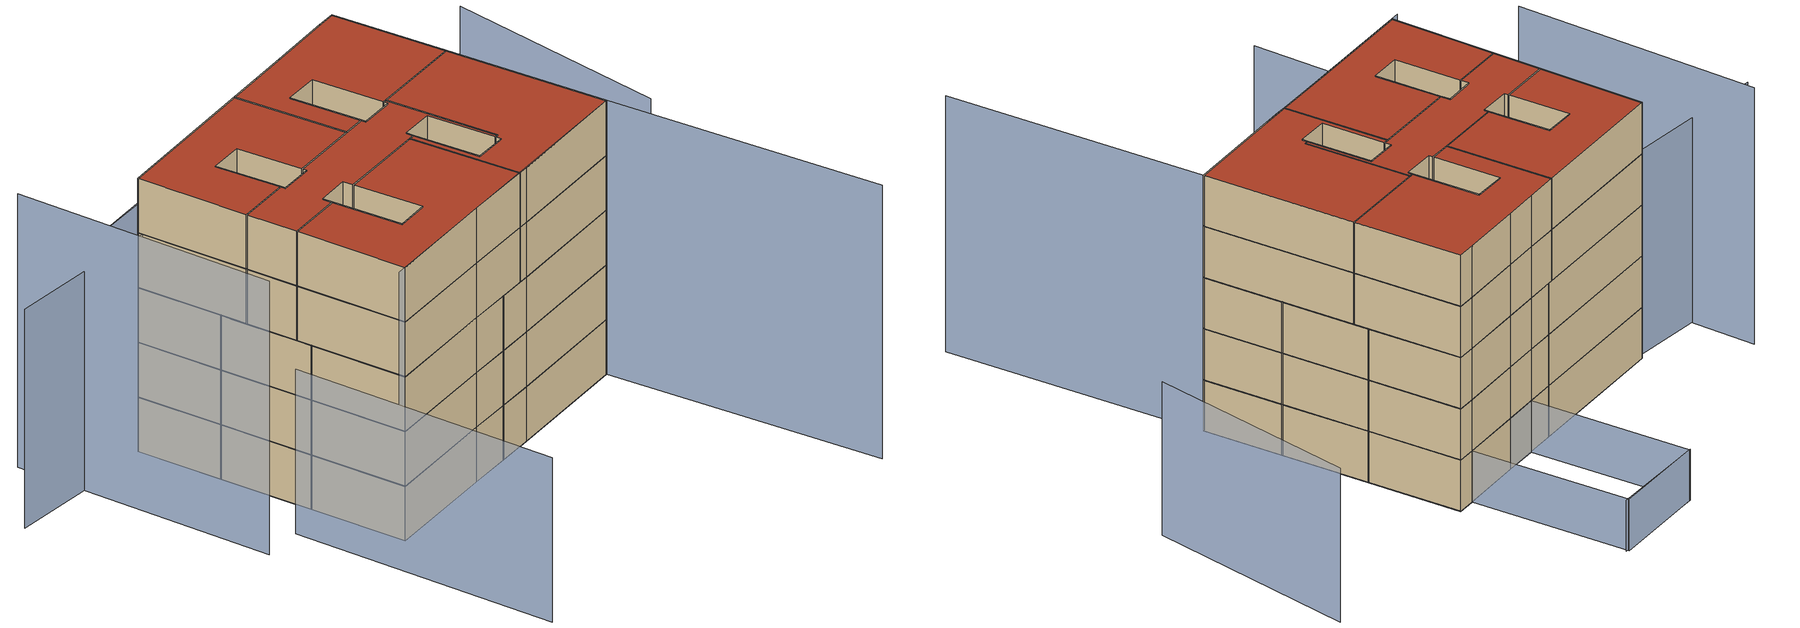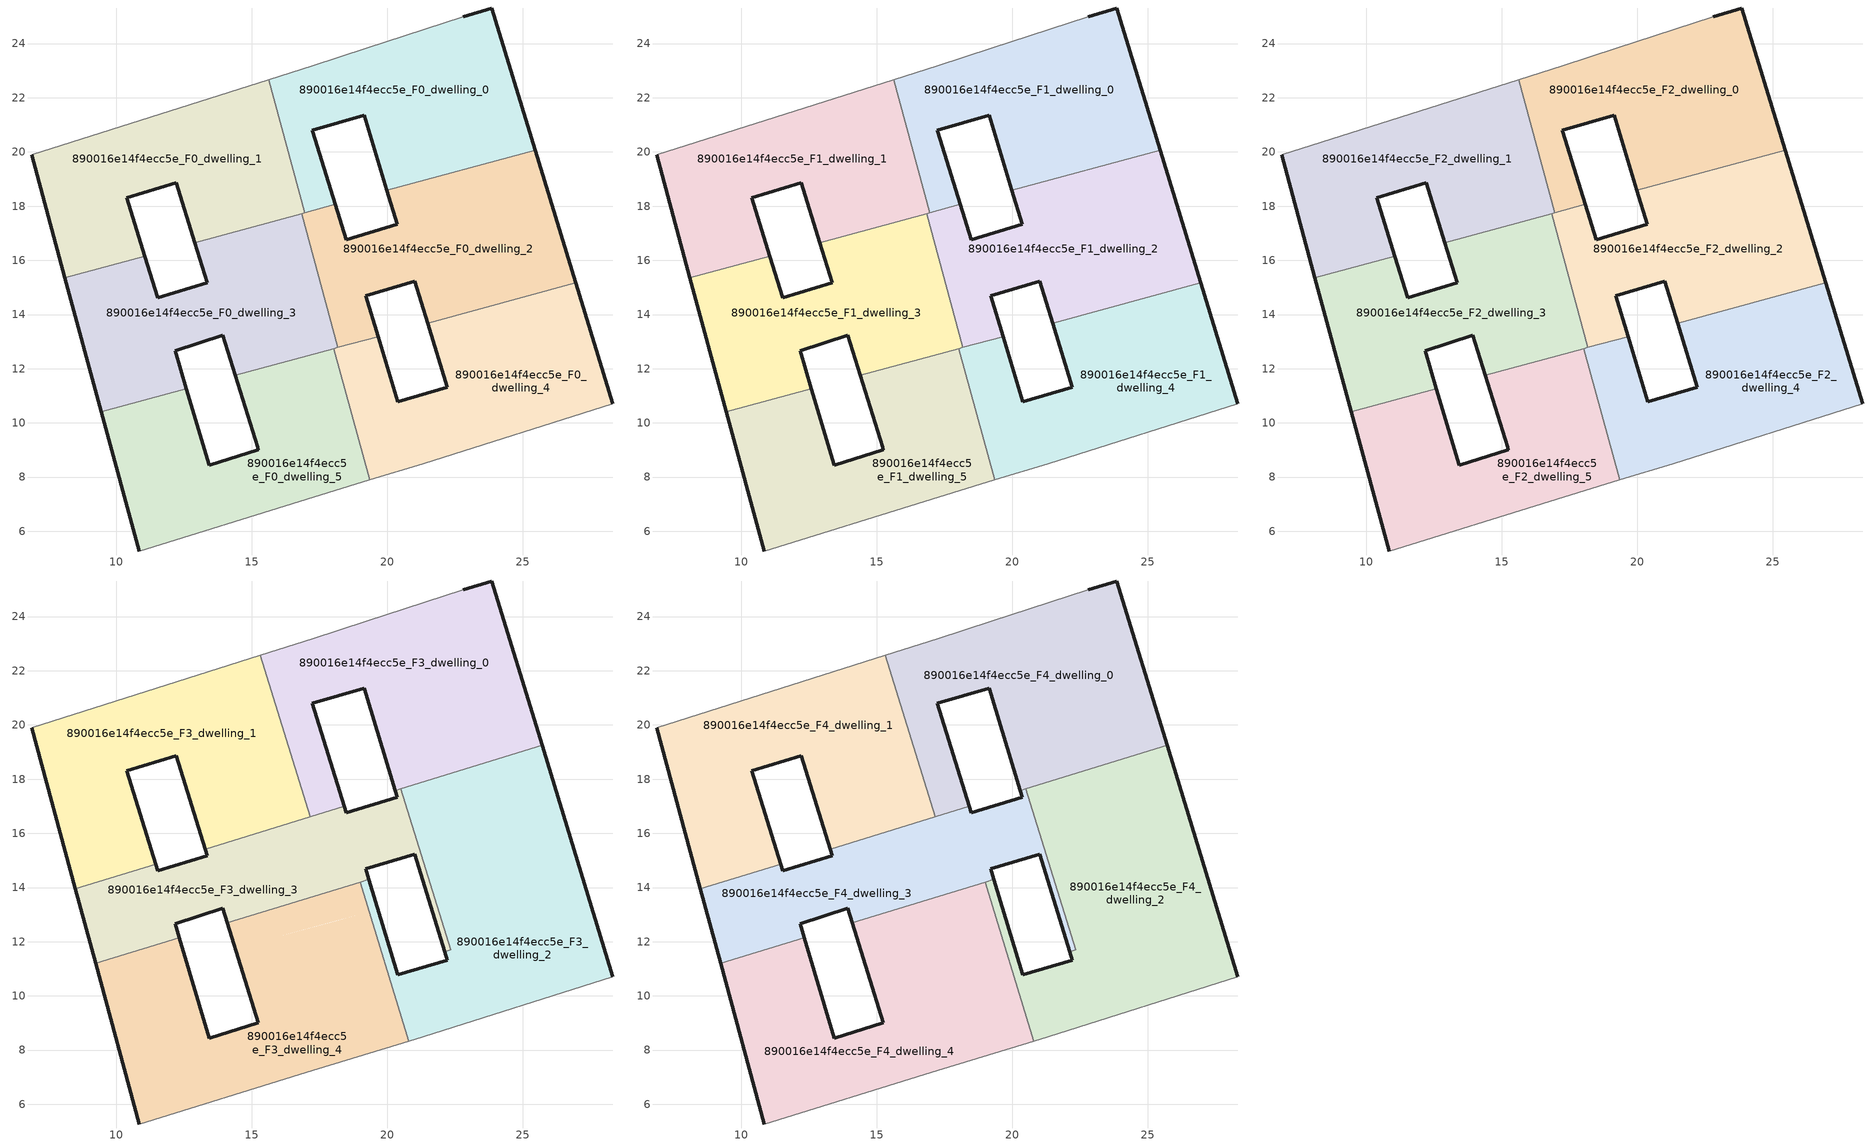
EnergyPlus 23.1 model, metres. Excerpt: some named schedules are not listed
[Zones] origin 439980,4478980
890016e14f4ecc5e_F0_dwelling_0
 floor ground (EU_floor_Construction): 25.47,20.07 23.86,25.31 22.8,24.99 19.23,23.83 17.25,23.19 15.61,22.67 16.95,17.76 18.07,18.06 17.24,20.75 17.23,20.79 19.14,21.36 19.98,18.58 z0
 wall outside (EU_wall_Construction): 22.8,24.99 23.86,25.31 25.47,20.07 / 19.98,18.58 19.14,21.36 17.23,20.79 17.24,20.75 18.07,18.06 z0:3
 wall adiabatic (EU_wall_Construction): 15.61,22.67 17.25,23.19 19.23,23.83 22.8,24.99 z0:3
 wall to 890016e14f4ecc5e_F0_dwelling_2 (EU_wall_Construction): 25.47,20.07 19.98,18.58 / 18.07,18.06 16.95,17.76 z0:3
 wall to 890016e14f4ecc5e_F0_dwelling_1 (EU_wall_Construction): 16.95,17.76 15.61,22.67 z0:3
890016e14f4ecc5e_F0_dwelling_1
 floor ground (EU_floor_Construction): 16.95,17.76 15.61,22.67 6.87,19.89 8.1,15.35 11.05,16.16 10.37,18.32 12.2,18.87 12.89,16.65 z0
 wall outside (EU_wall_Construction): 8.1,15.35 6.87,19.89 / 12.89,16.65 12.2,18.87 10.37,18.32 11.05,16.16 z0:3
 wall to 890016e14f4ecc5e_F0_dwelling_3 (EU_wall_Construction): 11.05,16.16 8.1,15.35 / 16.83,17.72 12.89,16.65 z0:3
 wall adiabatic (EU_wall_Construction): 6.87,19.89 15.61,22.67 z0:3
 wall to 890016e14f4ecc5e_F0_dwelling_2 (EU_wall_Construction): 16.95,17.76 16.83,17.72 z0:3
890016e14f4ecc5e_F0_dwelling_2
 floor ground (EU_floor_Construction): 26.96,15.17 25.47,20.07 19.98,18.58 20.36,17.33 18.48,16.76 18.07,18.06 16.83,17.72 18.17,12.78 19.66,13.19 19.2,14.7 21.01,15.24 21.48,13.68 z0
 wall outside (EU_wall_Construction): 25.47,20.07 26.96,15.17 / 21.48,13.68 21.01,15.24 19.2,14.7 19.66,13.19 / 18.07,18.06 18.48,16.76 20.36,17.33 19.98,18.58 z0:3
 wall to 890016e14f4ecc5e_F0_dwelling_4 (EU_wall_Construction): 26.96,15.17 21.48,13.68 / 19.66,13.19 18.17,12.78 z0:3
 wall to 890016e14f4ecc5e_F0_dwelling_3 (EU_wall_Construction): 18.17,12.78 16.83,17.72 z0:3
890016e14f4ecc5e_F0_dwelling_3
 floor ground (EU_floor_Construction): 18.17,12.78 16.83,17.72 12.89,16.65 13.35,15.17 11.53,14.62 11.05,16.16 8.1,15.35 9.44,10.41 12.58,11.26 12.16,12.65 13.92,13.23 14.38,11.75 z0
 wall outside (EU_wall_Construction): 14.38,11.75 13.92,13.23 12.16,12.65 12.58,11.26 / 9.44,10.41 8.1,15.35 / 11.05,16.16 11.53,14.62 13.35,15.17 12.89,16.65 z0:3
 wall to 890016e14f4ecc5e_F0_dwelling_5 (EU_wall_Construction): 12.58,11.26 9.44,10.41 / 18.03,12.74 14.38,11.75 z0:3
 wall to 890016e14f4ecc5e_F0_dwelling_4 (EU_wall_Construction): 18.17,12.78 18.03,12.74 z0:3
890016e14f4ecc5e_F0_dwelling_4
 floor ground (EU_floor_Construction): 28.32,10.71 26.96,15.17 21.48,13.68 22.21,11.32 20.39,10.78 19.66,13.19 18.03,12.74 19.34,7.89 21.33,8.49 z0
 wall outside (EU_wall_Construction): 26.96,15.17 28.32,10.71 / 19.66,13.19 20.39,10.78 22.21,11.32 21.48,13.68 z0:3
 wall adiabatic (EU_wall_Construction): 28.32,10.71 21.33,8.49 19.34,7.89 z0:3
 wall to 890016e14f4ecc5e_F0_dwelling_5 (EU_wall_Construction): 19.34,7.89 18.03,12.74 z0:3
890016e14f4ecc5e_F0_dwelling_5
 floor ground (EU_floor_Construction): 19.34,7.89 18.03,12.74 14.38,11.75 15.21,9.1 15.24,9.01 13.43,8.43 12.58,11.26 9.44,10.41 10.84,5.27 17.02,7.19 z0
 wall outside (EU_wall_Construction): 10.84,5.27 9.44,10.41 / 12.58,11.26 13.43,8.43 15.24,9.01 15.21,9.1 14.38,11.75 z0:3
 wall adiabatic (EU_wall_Construction): 19.34,7.89 17.02,7.19 10.84,5.27 z0:3
890016e14f4ecc5e_F1_dwelling_0
 floor to 890016e14f4ecc5e_F0_dwelling_0 (EU_floor_Construction): 25.47,20.07 23.86,25.31 22.8,24.99 19.23,23.83 17.25,23.19 15.61,22.67 16.95,17.76 18.07,18.06 17.24,20.75 17.23,20.79 19.14,21.36 19.98,18.58 z3
 wall outside (EU_wall_Construction): 22.8,24.99 23.86,25.31 25.47,20.07 / 19.98,18.58 19.14,21.36 17.23,20.79 17.24,20.75 18.07,18.06 z3:6
 wall adiabatic (EU_wall_Construction): 15.61,22.67 17.25,23.19 19.23,23.83 22.8,24.99 z3:6
 wall to 890016e14f4ecc5e_F1_dwelling_2 (EU_wall_Construction): 25.47,20.07 19.98,18.58 / 18.07,18.06 16.95,17.76 z3:6
 wall to 890016e14f4ecc5e_F1_dwelling_1 (EU_wall_Construction): 16.95,17.76 15.61,22.67 z3:6
890016e14f4ecc5e_F1_dwelling_1
 floor to 890016e14f4ecc5e_F0_dwelling_1 (EU_floor_Construction): 16.95,17.76 15.61,22.67 6.87,19.89 8.1,15.35 11.05,16.16 10.37,18.32 12.2,18.87 12.89,16.65 z3
 wall outside (EU_wall_Construction): 8.1,15.35 6.87,19.89 / 12.89,16.65 12.2,18.87 10.37,18.32 11.05,16.16 z3:6
 wall to 890016e14f4ecc5e_F1_dwelling_3 (EU_wall_Construction): 11.05,16.16 8.1,15.35 / 16.83,17.72 12.89,16.65 z3:6
 wall adiabatic (EU_wall_Construction): 6.87,19.89 15.61,22.67 z3:6
 wall to 890016e14f4ecc5e_F1_dwelling_2 (EU_wall_Construction): 16.95,17.76 16.83,17.72 z3:6
890016e14f4ecc5e_F1_dwelling_2
 floor to 890016e14f4ecc5e_F0_dwelling_2 (EU_floor_Construction): 26.96,15.17 25.47,20.07 19.98,18.58 20.36,17.33 18.48,16.76 18.07,18.06 16.83,17.72 18.17,12.78 19.66,13.19 19.2,14.7 21.01,15.24 21.48,13.68 z3
 wall outside (EU_wall_Construction): 25.47,20.07 26.96,15.17 / 21.48,13.68 21.01,15.24 19.2,14.7 19.66,13.19 / 18.07,18.06 18.48,16.76 20.36,17.33 19.98,18.58 z3:6
 wall to 890016e14f4ecc5e_F1_dwelling_4 (EU_wall_Construction): 26.96,15.17 21.48,13.68 / 19.66,13.19 18.17,12.78 z3:6
 wall to 890016e14f4ecc5e_F1_dwelling_3 (EU_wall_Construction): 18.17,12.78 16.83,17.72 z3:6
890016e14f4ecc5e_F1_dwelling_3
 floor to 890016e14f4ecc5e_F0_dwelling_3 (EU_floor_Construction): 18.17,12.78 16.83,17.72 12.89,16.65 13.35,15.17 11.53,14.62 11.05,16.16 8.1,15.35 9.44,10.41 12.58,11.26 12.16,12.65 13.92,13.23 14.38,11.75 z3
 wall outside (EU_wall_Construction): 14.38,11.75 13.92,13.23 12.16,12.65 12.58,11.26 / 9.44,10.41 8.1,15.35 / 11.05,16.16 11.53,14.62 13.35,15.17 12.89,16.65 z3:6
 wall to 890016e14f4ecc5e_F1_dwelling_5 (EU_wall_Construction): 12.58,11.26 9.44,10.41 / 18.03,12.74 14.38,11.75 z3:6
 wall to 890016e14f4ecc5e_F1_dwelling_4 (EU_wall_Construction): 18.17,12.78 18.03,12.74 z3:6
890016e14f4ecc5e_F1_dwelling_4
 floor to 890016e14f4ecc5e_F0_dwelling_4 (EU_floor_Construction): 28.32,10.71 26.96,15.17 21.48,13.68 22.21,11.32 20.39,10.78 19.66,13.19 18.03,12.74 19.34,7.89 21.33,8.49 z3
 wall outside (EU_wall_Construction): 26.96,15.17 28.32,10.71 / 19.66,13.19 20.39,10.78 22.21,11.32 21.48,13.68 z3:6
 wall adiabatic (EU_wall_Construction): 28.32,10.71 21.33,8.49 19.34,7.89 z3:6
 wall to 890016e14f4ecc5e_F1_dwelling_5 (EU_wall_Construction): 19.34,7.89 18.03,12.74 z3:6
890016e14f4ecc5e_F1_dwelling_5
 floor to 890016e14f4ecc5e_F0_dwelling_5 (EU_floor_Construction): 19.34,7.89 18.03,12.74 14.38,11.75 15.21,9.1 15.24,9.01 13.43,8.43 12.58,11.26 9.44,10.41 10.84,5.27 17.02,7.19 z3
 wall outside (EU_wall_Construction): 10.84,5.27 9.44,10.41 / 12.58,11.26 13.43,8.43 15.24,9.01 15.21,9.1 14.38,11.75 z3:6
 wall adiabatic (EU_wall_Construction): 19.34,7.89 17.02,7.19 10.84,5.27 z3:6
890016e14f4ecc5e_F2_dwelling_0
 floor to 890016e14f4ecc5e_F1_dwelling_0 (EU_floor_Construction): 25.47,20.07 23.86,25.31 22.8,24.99 19.23,23.83 17.25,23.19 15.61,22.67 16.95,17.76 18.07,18.06 17.24,20.75 17.23,20.79 19.14,21.36 19.98,18.58 z6
 wall outside (EU_wall_Construction): 22.8,24.99 23.86,25.31 25.47,20.07 / 19.98,18.58 19.14,21.36 17.23,20.79 17.24,20.75 18.07,18.06 z6:9
 wall adiabatic (EU_wall_Construction): 15.61,22.67 17.25,23.19 19.23,23.83 22.8,24.99 z6:9
 wall to 890016e14f4ecc5e_F2_dwelling_2 (EU_wall_Construction): 25.47,20.07 19.98,18.58 / 18.07,18.06 16.95,17.76 z6:9
 wall to 890016e14f4ecc5e_F2_dwelling_1 (EU_wall_Construction): 16.95,17.76 15.61,22.67 z6:9
890016e14f4ecc5e_F2_dwelling_1
 floor to 890016e14f4ecc5e_F1_dwelling_1 (EU_floor_Construction): 16.95,17.76 15.61,22.67 6.87,19.89 8.1,15.35 11.05,16.16 10.37,18.32 12.2,18.87 12.89,16.65 z6
 wall outside (EU_wall_Construction): 8.1,15.35 6.87,19.89 / 12.89,16.65 12.2,18.87 10.37,18.32 11.05,16.16 z6:9
 wall to 890016e14f4ecc5e_F2_dwelling_3 (EU_wall_Construction): 11.05,16.16 8.1,15.35 / 16.83,17.72 12.89,16.65 z6:9
 wall adiabatic (EU_wall_Construction): 6.87,19.89 15.61,22.67 z6:9
 wall to 890016e14f4ecc5e_F2_dwelling_2 (EU_wall_Construction): 16.95,17.76 16.83,17.72 z6:9
890016e14f4ecc5e_F2_dwelling_2
 floor to 890016e14f4ecc5e_F1_dwelling_2 (EU_floor_Construction): 26.96,15.17 25.47,20.07 19.98,18.58 20.36,17.33 18.48,16.76 18.07,18.06 16.83,17.72 18.17,12.78 19.66,13.19 19.2,14.7 21.01,15.24 21.48,13.68 z6
 wall outside (EU_wall_Construction): 25.47,20.07 26.96,15.17 / 21.48,13.68 21.01,15.24 19.2,14.7 19.66,13.19 / 18.07,18.06 18.48,16.76 20.36,17.33 19.98,18.58 z6:9
 wall to 890016e14f4ecc5e_F2_dwelling_4 (EU_wall_Construction): 26.96,15.17 21.48,13.68 / 19.66,13.19 18.17,12.78 z6:9
 wall to 890016e14f4ecc5e_F2_dwelling_3 (EU_wall_Construction): 18.17,12.78 16.83,17.72 z6:9
890016e14f4ecc5e_F2_dwelling_3
 floor to 890016e14f4ecc5e_F1_dwelling_3 (EU_floor_Construction): 18.17,12.78 16.83,17.72 12.89,16.65 13.35,15.17 11.53,14.62 11.05,16.16 8.1,15.35 9.44,10.41 12.58,11.26 12.16,12.65 13.92,13.23 14.38,11.75 z6
 wall outside (EU_wall_Construction): 14.38,11.75 13.92,13.23 12.16,12.65 12.58,11.26 / 9.44,10.41 8.1,15.35 / 11.05,16.16 11.53,14.62 13.35,15.17 12.89,16.65 z6:9
 wall to 890016e14f4ecc5e_F2_dwelling_5 (EU_wall_Construction): 12.58,11.26 9.44,10.41 / 18.03,12.74 14.38,11.75 z6:9
 wall to 890016e14f4ecc5e_F2_dwelling_4 (EU_wall_Construction): 18.17,12.78 18.03,12.74 z6:9
890016e14f4ecc5e_F2_dwelling_4
 floor to 890016e14f4ecc5e_F1_dwelling_4 (EU_floor_Construction): 28.32,10.71 26.96,15.17 21.48,13.68 22.21,11.32 20.39,10.78 19.66,13.19 18.03,12.74 19.34,7.89 21.33,8.49 z6
 wall outside (EU_wall_Construction): 26.96,15.17 28.32,10.71 / 19.66,13.19 20.39,10.78 22.21,11.32 21.48,13.68 z6:9
 wall adiabatic (EU_wall_Construction): 28.32,10.71 21.33,8.49 19.34,7.89 z6:9
 wall to 890016e14f4ecc5e_F2_dwelling_5 (EU_wall_Construction): 19.34,7.89 18.03,12.74 z6:9
890016e14f4ecc5e_F2_dwelling_5
 floor to 890016e14f4ecc5e_F1_dwelling_5 (EU_floor_Construction): 19.34,7.89 18.03,12.74 14.38,11.75 15.21,9.1 15.24,9.01 13.43,8.43 12.58,11.26 9.44,10.41 10.84,5.27 17.02,7.19 z6
 wall outside (EU_wall_Construction): 10.84,5.27 9.44,10.41 / 12.58,11.26 13.43,8.43 15.24,9.01 15.21,9.1 14.38,11.75 z6:9
 wall adiabatic (EU_wall_Construction): 19.34,7.89 17.02,7.19 10.84,5.27 z6:9
890016e14f4ecc5e_F3_dwelling_0
 floor to 890016e14f4ecc5e_F2_dwelling_0 (EU_floor_Construction): 25.46,20.07 23.86,25.31 22.8,24.99 19.23,23.83 17.25,23.19 15.62,22.67 16.95,17.76 18.07,18.06 17.24,20.75 17.23,20.79 19.14,21.36 19.98,18.58 z9
 floor to 890016e14f4ecc5e_F2_dwelling_2 (EU_floor_Construction): 25.72,19.24 25.46,20.07 19.98,18.58 20.29,17.58 z9; 18.4,17 18.07,18.06 16.83,17.72 17.07,16.87 17.15,16.61 z9
 floor to 890016e14f4ecc5e_F2_dwelling_1 (EU_floor_Construction): 16.95,17.76 15.62,22.67 15.31,22.58 16.8,17.72 z9
 floor to 890016e14f4ecc5e_F2_dwelling_3 (EU_floor_Construction): 17.07,16.87 16.83,17.72 16.8,17.72 z9
 wall outside (EU_wall_Construction): 22.8,24.99 23.86,25.31 25.72,19.24 / 20.29,17.58 19.14,21.36 17.23,20.79 18.4,17 z9:12
 wall adiabatic (EU_wall_Construction): 15.31,22.58 17.25,23.19 19.23,23.83 22.8,24.99 z9:12
 wall to 890016e14f4ecc5e_F3_dwelling_1 (EU_wall_Construction): 17.15,16.61 15.31,22.58 z9:12
 wall to 890016e14f4ecc5e_F3_dwelling_2 (EU_wall_Construction): 25.72,19.24 20.5,17.64 z9:12
 wall to 890016e14f4ecc5e_F3_dwelling_3 (EU_wall_Construction): 18.4,17 17.15,16.61 / 20.5,17.64 20.29,17.58 z9:12
890016e14f4ecc5e_F3_dwelling_1
 floor to 890016e14f4ecc5e_F2_dwelling_1 (EU_floor_Construction): 16.8,17.72 15.31,22.58 6.87,19.89 8.1,15.35 11.05,16.16 10.37,18.32 12.2,18.87 12.89,16.65 z9
 floor to 890016e14f4ecc5e_F2_dwelling_3 (EU_floor_Construction): 17.14,16.61 17.07,16.87 16.8,17.72 12.89,16.65 13.27,15.42 z9; 11.46,14.86 11.05,16.16 8.1,15.35 8.48,13.95 z9
 wall outside (EU_wall_Construction): 8.48,13.95 6.87,19.89 / 13.27,15.42 12.2,18.87 10.37,18.32 11.46,14.86 z9:12
 wall to 890016e14f4ecc5e_F3_dwelling_3 (EU_wall_Construction): 11.46,14.86 8.48,13.95 / 17.14,16.61 13.27,15.42 z9:12
 wall adiabatic (EU_wall_Construction): 6.87,19.89 15.31,22.58 z9:12
890016e14f4ecc5e_F3_dwelling_2
 floor to 890016e14f4ecc5e_F2_dwelling_4 (EU_floor_Construction): 28.32,10.71 26.96,15.17 21.7,13.74 22.33,11.7 22.12,11.63 22.21,11.32 20.39,10.78 19.66,13.19 19.33,13.1 20.79,8.33 21.33,8.49 z9
 floor to 890016e14f4ecc5e_F2_dwelling_2 (EU_floor_Construction): 26.96,15.17 25.72,19.24 20.5,17.64 21.7,13.74 z9; 19.66,13.19 19.32,14.3 18.99,14.2 19.33,13.1 z9
 wall outside (EU_wall_Construction): 25.72,19.24 28.32,10.71 / 19.32,14.3 20.39,10.78 22.21,11.32 22.12,11.63 z9:12
 wall to 890016e14f4ecc5e_F3_dwelling_3 (EU_wall_Construction): 22.12,11.63 22.33,11.7 20.5,17.64 / 18.99,14.2 19.32,14.3 z9:12
 wall adiabatic (EU_wall_Construction): 28.32,10.71 21.33,8.49 20.79,8.33 z9:12
 wall to 890016e14f4ecc5e_F3_dwelling_4 (EU_wall_Construction): 20.79,8.33 18.99,14.2 z9:12
890016e14f4ecc5e_F3_dwelling_3
 floor to 890016e14f4ecc5e_F2_dwelling_3 (EU_floor_Construction): 17.88,13.86 17.14,16.61 13.27,15.42 13.35,15.17 11.53,14.62 11.46,14.86 8.48,13.95 9.23,11.2 12.31,12.15 12.16,12.65 13.92,13.23 14.09,12.7 z9
 floor to 890016e14f4ecc5e_F2_dwelling_2 (EU_floor_Construction): 21.7,13.74 20.5,17.64 20.29,17.58 20.36,17.33 18.48,16.76 18.4,17 17.14,16.61 17.88,13.86 19.32,14.3 19.2,14.7 21.01,15.24 21.49,13.68 z9
 floor to 890016e14f4ecc5e_F2_dwelling_4 (EU_floor_Construction): 22.33,11.7 21.7,13.74 21.49,13.68 22.12,11.63 z9
 wall outside (EU_wall_Construction): 14.09,12.7 13.92,13.23 12.16,12.65 12.31,12.15 / 9.23,11.2 8.48,13.95 / 11.46,14.86 11.53,14.62 13.35,15.17 13.27,15.42 / 18.4,17 18.48,16.76 20.36,17.33 20.29,17.58 / 22.12,11.63 21.01,15.24 19.2,14.7 19.32,14.3 z9:12
 wall to 890016e14f4ecc5e_F3_dwelling_4 (EU_wall_Construction): 12.31,12.15 9.23,11.2 / 18.99,14.2 14.09,12.7 z9:12
890016e14f4ecc5e_F3_dwelling_4
 floor to 890016e14f4ecc5e_F2_dwelling_5 (EU_floor_Construction): 19.34,7.89 18.03,12.74 14.38,11.75 15.24,9.01 13.43,8.43 12.58,11.26 9.44,10.41 10.84,5.27 17.02,7.19 z9
 floor to 890016e14f4ecc5e_F2_dwelling_3 (EU_floor_Construction): 18.17,12.78 17.88,13.86 14.09,12.7 14.38,11.75 z9; 12.58,11.26 12.31,12.15 9.23,11.2 9.44,10.41 z9
 floor to 890016e14f4ecc5e_F2_dwelling_4 (EU_floor_Construction): 20.79,8.33 19.33,13.1 18.03,12.74 19.34,7.89 z9
 floor to 890016e14f4ecc5e_F2_dwelling_2 (EU_floor_Construction): 19.33,13.1 18.99,14.2 17.88,13.86 18.17,12.78 z9
 wall outside (EU_wall_Construction): 10.84,5.27 9.23,11.2 / 12.31,12.15 13.43,8.43 15.24,9.01 14.09,12.7 z9:12
 wall adiabatic (EU_wall_Construction): 20.79,8.33 17.02,7.19 10.84,5.27 z9:12
890016e14f4ecc5e_F4_dwelling_0
 floor to 890016e14f4ecc5e_F3_dwelling_0 (EU_floor_Construction): 25.72,19.24 23.86,25.31 22.8,24.99 19.23,23.83 17.25,23.19 15.31,22.58 17.15,16.61 18.4,17 17.23,20.79 19.14,21.36 20.29,17.58 z12
 wall outside (EU_wall_Construction): 22.8,24.99 23.86,25.31 25.72,19.24 / 20.29,17.58 19.14,21.36 17.23,20.79 18.4,17 z12:15
 wall adiabatic (EU_wall_Construction): 15.31,22.58 17.25,23.19 19.23,23.83 22.8,24.99 z12:15
 wall to 890016e14f4ecc5e_F4_dwelling_1 (EU_wall_Construction): 17.15,16.61 15.31,22.58 z12:15
 wall to 890016e14f4ecc5e_F4_dwelling_2 (EU_wall_Construction): 25.72,19.24 20.5,17.64 z12:15
 wall to 890016e14f4ecc5e_F4_dwelling_3 (EU_wall_Construction): 18.4,17 17.15,16.61 / 20.5,17.64 20.29,17.58 z12:15
 roof outside (EU_roof_Construction): 23.86,25.31 25.72,19.24 20.29,17.58 19.14,21.36 17.23,20.79 18.4,17 17.15,16.61 15.31,22.58 17.25,23.19 19.23,23.83 22.8,24.99 z15
890016e14f4ecc5e_F4_dwelling_1
 floor to 890016e14f4ecc5e_F3_dwelling_1 (EU_floor_Construction): 17.15,16.61 15.31,22.58 6.87,19.89 8.48,13.95 11.46,14.86 10.37,18.32 12.2,18.87 13.27,15.42 z12
 wall outside (EU_wall_Construction): 8.48,13.95 6.87,19.89 / 13.27,15.42 12.2,18.87 10.37,18.32 11.46,14.86 z12:15
 wall to 890016e14f4ecc5e_F4_dwelling_3 (EU_wall_Construction): 11.46,14.86 8.48,13.95 / 17.14,16.61 13.27,15.42 z12:15
 wall adiabatic (EU_wall_Construction): 6.87,19.89 15.31,22.58 z12:15
 roof outside (EU_roof_Construction): 15.31,22.58 17.15,16.61 13.27,15.42 12.2,18.87 10.37,18.32 11.46,14.86 8.48,13.95 6.87,19.89 z15
890016e14f4ecc5e_F4_dwelling_2
 floor to 890016e14f4ecc5e_F3_dwelling_2 (EU_floor_Construction): 28.32,10.71 25.72,19.24 20.5,17.64 22.33,11.7 22.12,11.63 22.21,11.32 20.39,10.78 19.32,14.3 18.99,14.2 20.79,8.33 21.33,8.49 z12
 wall outside (EU_wall_Construction): 25.72,19.24 28.32,10.71 / 19.32,14.3 20.39,10.78 22.21,11.32 22.12,11.63 z12:15
 wall to 890016e14f4ecc5e_F4_dwelling_3 (EU_wall_Construction): 22.12,11.63 22.33,11.7 20.5,17.64 / 18.99,14.2 19.32,14.3 z12:15
 wall adiabatic (EU_wall_Construction): 28.32,10.71 21.33,8.49 20.79,8.33 z12:15
 wall to 890016e14f4ecc5e_F4_dwelling_4 (EU_wall_Construction): 20.79,8.33 18.99,14.2 z12:15
 roof outside (EU_roof_Construction): 25.72,19.24 28.32,10.71 21.33,8.49 20.79,8.33 18.99,14.2 19.32,14.3 20.39,10.78 22.21,11.32 22.12,11.63 22.33,11.7 20.5,17.64 z15
890016e14f4ecc5e_F4_dwelling_3
 floor to 890016e14f4ecc5e_F3_dwelling_3 (EU_floor_Construction): 22.12,11.63 22.33,11.7 20.5,17.64 20.29,17.58 20.36,17.33 18.48,16.76 18.4,17 13.27,15.42 13.35,15.17 11.53,14.62 11.46,14.86 8.48,13.95 9.23,11.2 12.31,12.15 12.16,12.65 13.92,13.23 14.09,12.7 19.32,14.3 19.2,14.7 21.01,15.24 z12
 wall outside (EU_wall_Construction): 14.09,12.7 13.92,13.23 12.16,12.65 12.31,12.15 / 9.23,11.2 8.48,13.95 / 11.46,14.86 11.53,14.62 13.35,15.17 13.27,15.42 / 18.4,17 18.48,16.76 20.36,17.33 20.29,17.58 / 22.12,11.63 21.01,15.24 19.2,14.7 19.32,14.3 z12:15
 wall to 890016e14f4ecc5e_F4_dwelling_4 (EU_wall_Construction): 12.31,12.15 9.23,11.2 / 18.99,14.2 14.09,12.7 z12:15
 roof outside (EU_roof_Construction): 20.5,17.64 22.33,11.7 22.12,11.63 21.01,15.24 19.2,14.7 19.32,14.3 14.09,12.7 13.92,13.23 12.16,12.65 12.31,12.15 9.23,11.2 8.48,13.95 11.46,14.86 11.53,14.62 13.35,15.17 13.27,15.42 18.4,17 18.48,16.76 20.36,17.33 20.29,17.58 z15
890016e14f4ecc5e_F4_dwelling_4
 floor to 890016e14f4ecc5e_F3_dwelling_4 (EU_floor_Construction): 20.79,8.33 18.99,14.2 14.09,12.7 15.24,9.01 13.43,8.43 12.31,12.15 9.23,11.2 10.84,5.27 17.02,7.19 z12
 wall outside (EU_wall_Construction): 10.84,5.27 9.23,11.2 / 12.31,12.15 13.43,8.43 15.24,9.01 14.09,12.7 z12:15
 wall adiabatic (EU_wall_Construction): 20.79,8.33 17.02,7.19 10.84,5.27 z12:15
 roof outside (EU_roof_Construction): 18.99,14.2 20.79,8.33 17.02,7.19 10.84,5.27 9.23,11.2 12.31,12.15 13.43,8.43 15.24,9.01 14.09,12.7 z15
shading: 7.44,9.23 11.07,-4.99 / 36.76,17.13 35.72,29.59 z0:9; 10.33,5.12 28.32,10.71 / 28.32,10.71 32.85,-3.85 / 1.66,22.56 5.18,8.55 z0:15; 17.54,21.54 -1.86,18.05 z0:12; 20.21,33.85 14.43,32.14 / 20.04,33.88 22.81,24.94 / 22.81,24.94 17.25,23.22 / 17.25,23.22 14.48,32.16 / 14.48,32.16 20.04,33.88 z0:3
[Building]
EU S2 Campaign: North Axis=0; Terrain=City; Solar Distribution=FullExterior
[Site:Location]
Madrid: Latitude=40.5; Longitude=-3.5; Time Zone=1; Elevation=609
[SizingPeriod:WeatherFileDays]
AnnualSizingPeriod: Begin Month=1; Begin Day of Month=1; End Month=12; End Day of Month=31; Day of Week for Start Day=Monday; Use Weather File Daylight Saving Period=No; Use Weather File Rain and Snow Indicators=No
[MATERIAL]
EU_InternalMass_Material: Roughness=MediumRough; Thickness=0.1; Conductivity=1; Density=1800; Specific Heat=900; Thermal Absorptance=0.9; Solar Absorptance=0.7; Visible Absorptance=0.7
[MATERIAL:NOMASS] Roughness=MediumRough; Thermal Absorptance=0.9; Solar Absorptance=0.7; Visible Absorptance=0.7
Name | Thermal Resistance
EU_wall_NoMass | 0.419739
EU_roof_NoMass | 0.352165
EU_floor_NoMass | 0.608284
[CONSTRUCTION]
EU_wall_Construction: EU_wall_NoMass
EU_roof_Construction: EU_roof_NoMass
EU_floor_Construction: EU_floor_NoMass
EU_InternalMass_Construction: EU_InternalMass_Material
[ZONE] Type=1; Multiplier=1; Ceiling Height=autocalculate; Floor Area=autocalculate; Part of Total Floor Area=Yes
Name | Volume
890016e14f4ecc5e_F0_dwelling_0; 890016e14f4ecc5e_F1_dwelling_0; 890016e14f4ecc5e_F2_dwelling_0 | 121.613
890016e14f4ecc5e_F3_dwelling_0; 890016e14f4ecc5e_F4_dwelling_0 | 145.948
890016e14f4ecc5e_F0_dwelling_1; 890016e14f4ecc5e_F1_dwelling_1; 890016e14f4ecc5e_F2_dwelling_1 | 121.615
890016e14f4ecc5e_F3_dwelling_1; 890016e14f4ecc5e_F4_dwelling_1 | 145.954
890016e14f4ecc5e_F0_dwelling_2; 890016e14f4ecc5e_F1_dwelling_2; 890016e14f4ecc5e_F2_dwelling_2 | 121.611
890016e14f4ecc5e_F3_dwelling_2; 890016e14f4ecc5e_F4_dwelling_2 | 168.063
890016e14f4ecc5e_F0_dwelling_3; 890016e14f4ecc5e_F1_dwelling_3; 890016e14f4ecc5e_F2_dwelling_3 | 121.633
890016e14f4ecc5e_F3_dwelling_3; 890016e14f4ecc5e_F4_dwelling_3 | 101.673
890016e14f4ecc5e_F0_dwelling_4; 890016e14f4ecc5e_F1_dwelling_4; 890016e14f4ecc5e_F2_dwelling_4 | 121.62
890016e14f4ecc5e_F3_dwelling_4; 890016e14f4ecc5e_F4_dwelling_4 | 168.058
890016e14f4ecc5e_F0_dwelling_5; 890016e14f4ecc5e_F1_dwelling_5; 890016e14f4ecc5e_F2_dwelling_5 | 121.607
[INTERNALMASS] Construction=EU_InternalMass_Construction
Name | Zone or ZoneList | Surface Area
890016e14f4ecc5e_F0_dwelling_0_EU_InternalMass | 890016e14f4ecc5e_F0_dwelling_0 | 40.5376
890016e14f4ecc5e_F0_dwelling_1_EU_InternalMass | 890016e14f4ecc5e_F0_dwelling_1 | 40.5388
890016e14f4ecc5e_F0_dwelling_2_EU_InternalMass | 890016e14f4ecc5e_F0_dwelling_2 | 40.5363
890016e14f4ecc5e_F0_dwelling_3_EU_InternalMass | 890016e14f4ecc5e_F0_dwelling_3 | 40.545
890016e14f4ecc5e_F0_dwelling_4_EU_InternalMass | 890016e14f4ecc5e_F0_dwelling_4 | 40.5398
890016e14f4ecc5e_F0_dwelling_5_EU_InternalMass | 890016e14f4ecc5e_F0_dwelling_5 | 40.5353
890016e14f4ecc5e_F1_dwelling_0_EU_InternalMass | 890016e14f4ecc5e_F1_dwelling_0 | 40.5376
890016e14f4ecc5e_F1_dwelling_1_EU_InternalMass | 890016e14f4ecc5e_F1_dwelling_1 | 40.5388
890016e14f4ecc5e_F1_dwelling_2_EU_InternalMass | 890016e14f4ecc5e_F1_dwelling_2 | 40.5363
890016e14f4ecc5e_F1_dwelling_3_EU_InternalMass | 890016e14f4ecc5e_F1_dwelling_3 | 40.545
890016e14f4ecc5e_F1_dwelling_4_EU_InternalMass | 890016e14f4ecc5e_F1_dwelling_4 | 40.5398
890016e14f4ecc5e_F1_dwelling_5_EU_InternalMass | 890016e14f4ecc5e_F1_dwelling_5 | 40.5353
890016e14f4ecc5e_F2_dwelling_0_EU_InternalMass | 890016e14f4ecc5e_F2_dwelling_0 | 40.5376
890016e14f4ecc5e_F2_dwelling_1_EU_InternalMass | 890016e14f4ecc5e_F2_dwelling_1 | 40.5388
890016e14f4ecc5e_F2_dwelling_2_EU_InternalMass | 890016e14f4ecc5e_F2_dwelling_2 | 40.5363
890016e14f4ecc5e_F2_dwelling_3_EU_InternalMass | 890016e14f4ecc5e_F2_dwelling_3 | 40.545
890016e14f4ecc5e_F2_dwelling_4_EU_InternalMass | 890016e14f4ecc5e_F2_dwelling_4 | 40.5398
890016e14f4ecc5e_F2_dwelling_5_EU_InternalMass | 890016e14f4ecc5e_F2_dwelling_5 | 40.5353
890016e14f4ecc5e_F3_dwelling_0_EU_InternalMass | 890016e14f4ecc5e_F3_dwelling_0 | 48.6485
890016e14f4ecc5e_F3_dwelling_1_EU_InternalMass | 890016e14f4ecc5e_F3_dwelling_1 | 48.6515
890016e14f4ecc5e_F3_dwelling_2_EU_InternalMass | 890016e14f4ecc5e_F3_dwelling_2 | 56.0204
890016e14f4ecc5e_F3_dwelling_3_EU_InternalMass | 890016e14f4ecc5e_F3_dwelling_3 | 33.8912
890016e14f4ecc5e_F3_dwelling_4_EU_InternalMass | 890016e14f4ecc5e_F3_dwelling_4 | 56.0197
890016e14f4ecc5e_F4_dwelling_0_EU_InternalMass | 890016e14f4ecc5e_F4_dwelling_0 | 48.6485
890016e14f4ecc5e_F4_dwelling_1_EU_InternalMass | 890016e14f4ecc5e_F4_dwelling_1 | 48.6515
890016e14f4ecc5e_F4_dwelling_2_EU_InternalMass | 890016e14f4ecc5e_F4_dwelling_2 | 56.0204
890016e14f4ecc5e_F4_dwelling_3_EU_InternalMass | 890016e14f4ecc5e_F4_dwelling_3 | 33.8912
890016e14f4ecc5e_F4_dwelling_4_EU_InternalMass | 890016e14f4ecc5e_F4_dwelling_4 | 56.0197
[OTHEREQUIPMENT] Fuel Type=Electricity; Design Level Calculation Method=Watts/Area; Power per Zone Floor Area=1; Fraction Latent=0; Fraction Radiant=0; Fraction Lost=0; Carbon Dioxide Generation Rate=0; EndUse Subcategory=EU_Step8_InternalGains
Name | Zone or ZoneList or Space or SpaceList | Schedule
EU_Step8_InternalGain_890016e14f4ecc5e_F0_dwelling_0_f000 | 890016e14f4ecc5e_F0_dwelling_0 | EU_Step8_GainSchedule_890016e14f4ecc5e_F0_dwelling_0_f000
EU_Step8_InternalGain_890016e14f4ecc5e_F0_dwelling_1_f000 | 890016e14f4ecc5e_F0_dwelling_1 | EU_Step8_GainSchedule_890016e14f4ecc5e_F0_dwelling_1_f000
EU_Step8_InternalGain_890016e14f4ecc5e_F0_dwelling_2_f000 | 890016e14f4ecc5e_F0_dwelling_2 | EU_Step8_GainSchedule_890016e14f4ecc5e_F0_dwelling_2_f000
EU_Step8_InternalGain_890016e14f4ecc5e_F0_dwelling_3_f000 | 890016e14f4ecc5e_F0_dwelling_3 | EU_Step8_GainSchedule_890016e14f4ecc5e_F0_dwelling_3_f000
EU_Step8_InternalGain_890016e14f4ecc5e_F0_dwelling_4_f000 | 890016e14f4ecc5e_F0_dwelling_4 | EU_Step8_GainSchedule_890016e14f4ecc5e_F0_dwelling_4_f000
EU_Step8_InternalGain_890016e14f4ecc5e_F0_dwelling_5_f000 | 890016e14f4ecc5e_F0_dwelling_5 | EU_Step8_GainSchedule_890016e14f4ecc5e_F0_dwelling_5_f000
EU_Step8_InternalGain_890016e14f4ecc5e_F1_dwelling_0_f000 | 890016e14f4ecc5e_F1_dwelling_0 | EU_Step8_GainSchedule_890016e14f4ecc5e_F1_dwelling_0_f000
EU_Step8_InternalGain_890016e14f4ecc5e_F1_dwelling_1_f000 | 890016e14f4ecc5e_F1_dwelling_1 | EU_Step8_GainSchedule_890016e14f4ecc5e_F1_dwelling_1_f000
EU_Step8_InternalGain_890016e14f4ecc5e_F1_dwelling_2_f000 | 890016e14f4ecc5e_F1_dwelling_2 | EU_Step8_GainSchedule_890016e14f4ecc5e_F1_dwelling_2_f000
EU_Step8_InternalGain_890016e14f4ecc5e_F1_dwelling_3_f000 | 890016e14f4ecc5e_F1_dwelling_3 | EU_Step8_GainSchedule_890016e14f4ecc5e_F1_dwelling_3_f000
EU_Step8_InternalGain_890016e14f4ecc5e_F1_dwelling_4_f000 | 890016e14f4ecc5e_F1_dwelling_4 | EU_Step8_GainSchedule_890016e14f4ecc5e_F1_dwelling_4_f000
EU_Step8_InternalGain_890016e14f4ecc5e_F1_dwelling_5_f000 | 890016e14f4ecc5e_F1_dwelling_5 | EU_Step8_GainSchedule_890016e14f4ecc5e_F1_dwelling_5_f000
EU_Step8_InternalGain_890016e14f4ecc5e_F2_dwelling_0_f000 | 890016e14f4ecc5e_F2_dwelling_0 | EU_Step8_GainSchedule_890016e14f4ecc5e_F2_dwelling_0_f000
EU_Step8_InternalGain_890016e14f4ecc5e_F2_dwelling_1_f000 | 890016e14f4ecc5e_F2_dwelling_1 | EU_Step8_GainSchedule_890016e14f4ecc5e_F2_dwelling_1_f000
EU_Step8_InternalGain_890016e14f4ecc5e_F2_dwelling_2_f000 | 890016e14f4ecc5e_F2_dwelling_2 | EU_Step8_GainSchedule_890016e14f4ecc5e_F2_dwelling_2_f000
EU_Step8_InternalGain_890016e14f4ecc5e_F2_dwelling_3_f000 | 890016e14f4ecc5e_F2_dwelling_3 | EU_Step8_GainSchedule_890016e14f4ecc5e_F2_dwelling_3_f000
EU_Step8_InternalGain_890016e14f4ecc5e_F2_dwelling_4_f000 | 890016e14f4ecc5e_F2_dwelling_4 | EU_Step8_GainSchedule_890016e14f4ecc5e_F2_dwelling_4_f000
EU_Step8_InternalGain_890016e14f4ecc5e_F2_dwelling_5_f000 | 890016e14f4ecc5e_F2_dwelling_5 | EU_Step8_GainSchedule_890016e14f4ecc5e_F2_dwelling_5_f000
EU_Step8_InternalGain_890016e14f4ecc5e_F3_dwelling_0_f000 | 890016e14f4ecc5e_F3_dwelling_0 | EU_Step8_GainSchedule_890016e14f4ecc5e_F3_dwelling_0_f000
EU_Step8_InternalGain_890016e14f4ecc5e_F3_dwelling_1_f000 | 890016e14f4ecc5e_F3_dwelling_1 | EU_Step8_GainSchedule_890016e14f4ecc5e_F3_dwelling_1_f000
EU_Step8_InternalGain_890016e14f4ecc5e_F3_dwelling_2_f000 | 890016e14f4ecc5e_F3_dwelling_2 | EU_Step8_GainSchedule_890016e14f4ecc5e_F3_dwelling_2_f000
EU_Step8_InternalGain_890016e14f4ecc5e_F3_dwelling_3_f000 | 890016e14f4ecc5e_F3_dwelling_3 | EU_Step8_GainSchedule_890016e14f4ecc5e_F3_dwelling_3_f000
EU_Step8_InternalGain_890016e14f4ecc5e_F3_dwelling_4_f000 | 890016e14f4ecc5e_F3_dwelling_4 | EU_Step8_GainSchedule_890016e14f4ecc5e_F3_dwelling_4_f000
EU_Step8_InternalGain_890016e14f4ecc5e_F4_dwelling_0_f000 | 890016e14f4ecc5e_F4_dwelling_0 | EU_Step8_GainSchedule_890016e14f4ecc5e_F4_dwelling_0_f000
EU_Step8_InternalGain_890016e14f4ecc5e_F4_dwelling_1_f000 | 890016e14f4ecc5e_F4_dwelling_1 | EU_Step8_GainSchedule_890016e14f4ecc5e_F4_dwelling_1_f000
EU_Step8_InternalGain_890016e14f4ecc5e_F4_dwelling_2_f000 | 890016e14f4ecc5e_F4_dwelling_2 | EU_Step8_GainSchedule_890016e14f4ecc5e_F4_dwelling_2_f000
EU_Step8_InternalGain_890016e14f4ecc5e_F4_dwelling_3_f000 | 890016e14f4ecc5e_F4_dwelling_3 | EU_Step8_GainSchedule_890016e14f4ecc5e_F4_dwelling_3_f000
EU_Step8_InternalGain_890016e14f4ecc5e_F4_dwelling_4_f000 | 890016e14f4ecc5e_F4_dwelling_4 | EU_Step8_GainSchedule_890016e14f4ecc5e_F4_dwelling_4_f000
[ZONEVENTILATION:DESIGNFLOWRATE] Schedule=EU_AlwaysOn; Design Flow Rate Calculation Method=AirChanges/Hour; Air Changes per Hour=0.703302; Ventilation Type=Natural; Fan Pressure Rise=0; Fan Total Efficiency=1; Constant Term Coefficient=1; Temperature Term Coefficient=0; Velocity Term Coefficient=0; Velocity Squared Term Coefficient=0; Minimum Indoor Temperature=-100; Maximum Indoor Temperature=100; Delta Temperature=-100; Minimum Outdoor Temperature=-100; Maximum Outdoor Temperature=100; Maximum Wind Speed=40
Name | Zone or ZoneList or Space or SpaceList
EU_ConstantAir_890016e14f4ecc5e_F0_dwelling_0 | 890016e14f4ecc5e_F0_dwelling_0
EU_ConstantAir_890016e14f4ecc5e_F0_dwelling_1 | 890016e14f4ecc5e_F0_dwelling_1
EU_ConstantAir_890016e14f4ecc5e_F0_dwelling_2 | 890016e14f4ecc5e_F0_dwelling_2
EU_ConstantAir_890016e14f4ecc5e_F0_dwelling_3 | 890016e14f4ecc5e_F0_dwelling_3
EU_ConstantAir_890016e14f4ecc5e_F0_dwelling_4 | 890016e14f4ecc5e_F0_dwelling_4
EU_ConstantAir_890016e14f4ecc5e_F0_dwelling_5 | 890016e14f4ecc5e_F0_dwelling_5
EU_ConstantAir_890016e14f4ecc5e_F1_dwelling_0 | 890016e14f4ecc5e_F1_dwelling_0
EU_ConstantAir_890016e14f4ecc5e_F1_dwelling_1 | 890016e14f4ecc5e_F1_dwelling_1
EU_ConstantAir_890016e14f4ecc5e_F1_dwelling_2 | 890016e14f4ecc5e_F1_dwelling_2
EU_ConstantAir_890016e14f4ecc5e_F1_dwelling_3 | 890016e14f4ecc5e_F1_dwelling_3
EU_ConstantAir_890016e14f4ecc5e_F1_dwelling_4 | 890016e14f4ecc5e_F1_dwelling_4
EU_ConstantAir_890016e14f4ecc5e_F1_dwelling_5 | 890016e14f4ecc5e_F1_dwelling_5
EU_ConstantAir_890016e14f4ecc5e_F2_dwelling_0 | 890016e14f4ecc5e_F2_dwelling_0
EU_ConstantAir_890016e14f4ecc5e_F2_dwelling_1 | 890016e14f4ecc5e_F2_dwelling_1
EU_ConstantAir_890016e14f4ecc5e_F2_dwelling_2 | 890016e14f4ecc5e_F2_dwelling_2
EU_ConstantAir_890016e14f4ecc5e_F2_dwelling_3 | 890016e14f4ecc5e_F2_dwelling_3
EU_ConstantAir_890016e14f4ecc5e_F2_dwelling_4 | 890016e14f4ecc5e_F2_dwelling_4
EU_ConstantAir_890016e14f4ecc5e_F2_dwelling_5 | 890016e14f4ecc5e_F2_dwelling_5
EU_ConstantAir_890016e14f4ecc5e_F3_dwelling_0 | 890016e14f4ecc5e_F3_dwelling_0
EU_ConstantAir_890016e14f4ecc5e_F3_dwelling_1 | 890016e14f4ecc5e_F3_dwelling_1
EU_ConstantAir_890016e14f4ecc5e_F3_dwelling_2 | 890016e14f4ecc5e_F3_dwelling_2
EU_ConstantAir_890016e14f4ecc5e_F3_dwelling_3 | 890016e14f4ecc5e_F3_dwelling_3
EU_ConstantAir_890016e14f4ecc5e_F3_dwelling_4 | 890016e14f4ecc5e_F3_dwelling_4
EU_ConstantAir_890016e14f4ecc5e_F4_dwelling_0 | 890016e14f4ecc5e_F4_dwelling_0
EU_ConstantAir_890016e14f4ecc5e_F4_dwelling_1 | 890016e14f4ecc5e_F4_dwelling_1
EU_ConstantAir_890016e14f4ecc5e_F4_dwelling_2 | 890016e14f4ecc5e_F4_dwelling_2
EU_ConstantAir_890016e14f4ecc5e_F4_dwelling_3 | 890016e14f4ecc5e_F4_dwelling_3
EU_ConstantAir_890016e14f4ecc5e_F4_dwelling_4 | 890016e14f4ecc5e_F4_dwelling_4
[HVACTEMPLATE:THERMOSTAT] Constant Heating Setpoint=20; Constant Cooling Setpoint=50
EU_HeatOnly_890016e14f4ecc5e_F0_dwelling_0; EU_HeatOnly_890016e14f4ecc5e_F0_dwelling_1; EU_HeatOnly_890016e14f4ecc5e_F0_dwelling_2; EU_HeatOnly_890016e14f4ecc5e_F0_dwelling_3; EU_HeatOnly_890016e14f4ecc5e_F0_dwelling_4; EU_HeatOnly_890016e14f4ecc5e_F0_dwelling_5; EU_HeatOnly_890016e14f4ecc5e_F1_dwelling_0; EU_HeatOnly_890016e14f4ecc5e_F1_dwelling_1; EU_HeatOnly_890016e14f4ecc5e_F1_dwelling_2; EU_HeatOnly_890016e14f4ecc5e_F1_dwelling_3; EU_HeatOnly_890016e14f4ecc5e_F1_dwelling_4; EU_HeatOnly_890016e14f4ecc5e_F1_dwelling_5; EU_HeatOnly_890016e14f4ecc5e_F2_dwelling_0; EU_HeatOnly_890016e14f4ecc5e_F2_dwelling_1; EU_HeatOnly_890016e14f4ecc5e_F2_dwelling_2; EU_HeatOnly_890016e14f4ecc5e_F2_dwelling_3; EU_HeatOnly_890016e14f4ecc5e_F2_dwelling_4; EU_HeatOnly_890016e14f4ecc5e_F2_dwelling_5; EU_HeatOnly_890016e14f4ecc5e_F3_dwelling_0; EU_HeatOnly_890016e14f4ecc5e_F3_dwelling_1; EU_HeatOnly_890016e14f4ecc5e_F3_dwelling_2; EU_HeatOnly_890016e14f4ecc5e_F3_dwelling_3; EU_HeatOnly_890016e14f4ecc5e_F3_dwelling_4; EU_HeatOnly_890016e14f4ecc5e_F4_dwelling_0; EU_HeatOnly_890016e14f4ecc5e_F4_dwelling_1; EU_HeatOnly_890016e14f4ecc5e_F4_dwelling_2; EU_HeatOnly_890016e14f4ecc5e_F4_dwelling_3; EU_HeatOnly_890016e14f4ecc5e_F4_dwelling_4
[HVACTEMPLATE:ZONE:IDEALLOADSAIRSYSTEM] System Availability Schedule=EU_AlwaysOn; Maximum Heating Supply Air Temperature=50; Minimum Cooling Supply Air Temperature=13; Maximum Heating Supply Air Humidity Ratio=0.0156; Minimum Cooling Supply Air Humidity Ratio=0.0077; Heating Limit=NoLimit; Cooling Limit=NoLimit; Heating Availability Schedule=EU_AlwaysOn; Cooling Availability Schedule=EU_CoolingOff; Dehumidification Control Type=ConstantSensibleHeatRatio; Cooling Sensible Heat Ratio=0.7; Dehumidification Setpoint=60; Humidification Control Type=None; Humidification Setpoint=30; Outdoor Air Method=None; Outdoor Air Flow Rate per Person=0.00944; Outdoor Air Flow Rate per Zone Floor Area=0; Outdoor Air Flow Rate per Zone=0; Demand Controlled Ventilation Type=None; Outdoor Air Economizer Type=NoEconomizer; Heat Recovery Type=None; Sensible Heat Recovery Effectiveness=0.7; Latent Heat Recovery Effectiveness=0.65
Name | Template Thermostat
890016e14f4ecc5e_F0_dwelling_0 | EU_HeatOnly_890016e14f4ecc5e_F0_dwelling_0
890016e14f4ecc5e_F0_dwelling_1 | EU_HeatOnly_890016e14f4ecc5e_F0_dwelling_1
890016e14f4ecc5e_F0_dwelling_2 | EU_HeatOnly_890016e14f4ecc5e_F0_dwelling_2
890016e14f4ecc5e_F0_dwelling_3 | EU_HeatOnly_890016e14f4ecc5e_F0_dwelling_3
890016e14f4ecc5e_F0_dwelling_4 | EU_HeatOnly_890016e14f4ecc5e_F0_dwelling_4
890016e14f4ecc5e_F0_dwelling_5 | EU_HeatOnly_890016e14f4ecc5e_F0_dwelling_5
890016e14f4ecc5e_F1_dwelling_0 | EU_HeatOnly_890016e14f4ecc5e_F1_dwelling_0
890016e14f4ecc5e_F1_dwelling_1 | EU_HeatOnly_890016e14f4ecc5e_F1_dwelling_1
890016e14f4ecc5e_F1_dwelling_2 | EU_HeatOnly_890016e14f4ecc5e_F1_dwelling_2
890016e14f4ecc5e_F1_dwelling_3 | EU_HeatOnly_890016e14f4ecc5e_F1_dwelling_3
890016e14f4ecc5e_F1_dwelling_4 | EU_HeatOnly_890016e14f4ecc5e_F1_dwelling_4
890016e14f4ecc5e_F1_dwelling_5 | EU_HeatOnly_890016e14f4ecc5e_F1_dwelling_5
890016e14f4ecc5e_F2_dwelling_0 | EU_HeatOnly_890016e14f4ecc5e_F2_dwelling_0
890016e14f4ecc5e_F2_dwelling_1 | EU_HeatOnly_890016e14f4ecc5e_F2_dwelling_1
890016e14f4ecc5e_F2_dwelling_2 | EU_HeatOnly_890016e14f4ecc5e_F2_dwelling_2
890016e14f4ecc5e_F2_dwelling_3 | EU_HeatOnly_890016e14f4ecc5e_F2_dwelling_3
890016e14f4ecc5e_F2_dwelling_4 | EU_HeatOnly_890016e14f4ecc5e_F2_dwelling_4
890016e14f4ecc5e_F2_dwelling_5 | EU_HeatOnly_890016e14f4ecc5e_F2_dwelling_5
890016e14f4ecc5e_F3_dwelling_0 | EU_HeatOnly_890016e14f4ecc5e_F3_dwelling_0
890016e14f4ecc5e_F3_dwelling_1 | EU_HeatOnly_890016e14f4ecc5e_F3_dwelling_1
890016e14f4ecc5e_F3_dwelling_2 | EU_HeatOnly_890016e14f4ecc5e_F3_dwelling_2
890016e14f4ecc5e_F3_dwelling_3 | EU_HeatOnly_890016e14f4ecc5e_F3_dwelling_3
890016e14f4ecc5e_F3_dwelling_4 | EU_HeatOnly_890016e14f4ecc5e_F3_dwelling_4
890016e14f4ecc5e_F4_dwelling_0 | EU_HeatOnly_890016e14f4ecc5e_F4_dwelling_0
890016e14f4ecc5e_F4_dwelling_1 | EU_HeatOnly_890016e14f4ecc5e_F4_dwelling_1
890016e14f4ecc5e_F4_dwelling_2 | EU_HeatOnly_890016e14f4ecc5e_F4_dwelling_2
890016e14f4ecc5e_F4_dwelling_3 | EU_HeatOnly_890016e14f4ecc5e_F4_dwelling_3
890016e14f4ecc5e_F4_dwelling_4 | EU_HeatOnly_890016e14f4ecc5e_F4_dwelling_4
[SIZING:ZONE] Zone Cooling Design Supply Air Temperature Input Method=SupplyAirTemperature; Zone Cooling Design Supply Air Temperature=13; Zone Heating Design Supply Air Temperature Input Method=SupplyAirTemperature; Zone Heating Design Supply Air Temperature=50; Zone Cooling Design Supply Air Humidity Ratio=0.008; Zone Heating Design Supply Air Humidity Ratio=0.008; Cooling Design Air Flow Method=DesignDay; Cooling Design Air Flow Rate=0; Cooling Minimum Air Flow per Zone Floor Area=0.000762; Cooling Minimum Air Flow=0; Cooling Minimum Air Flow Fraction=0.2; Heating Design Air Flow Method=DesignDay; Heating Design Air Flow Rate=0; Heating Maximum Air Flow per Zone Floor Area=0.002032; Heating Maximum Air Flow=0.141576; Heating Maximum Air Flow Fraction=0.3; Account for Dedicated Outdoor Air System=No; Dedicated Outdoor Air System Control Strategy=NeutralSupplyAir; Dedicated Outdoor Air Low Setpoint Temperature for Design=autosize; Dedicated Outdoor Air High Setpoint Temperature for Design=autosize; Zone Load Sizing Method=Sensible Load Only No Latent Load; Zone Latent Cooling Design Supply Air Humidity Ratio Input Method=HumidityRatioDifference; Zone Cooling Design Supply Air Humidity Ratio Difference=0.005; Zone Latent Heating Design Supply Air Humidity Ratio Input Method=HumidityRatioDifference; Zone Humidification Design Supply Air Humidity Ratio Difference=0.005
890016e14f4ecc5e_F0_dwelling_0; 890016e14f4ecc5e_F0_dwelling_1; 890016e14f4ecc5e_F0_dwelling_2; 890016e14f4ecc5e_F0_dwelling_3; 890016e14f4ecc5e_F0_dwelling_4; 890016e14f4ecc5e_F0_dwelling_5; 890016e14f4ecc5e_F1_dwelling_0; 890016e14f4ecc5e_F1_dwelling_1; 890016e14f4ecc5e_F1_dwelling_2; 890016e14f4ecc5e_F1_dwelling_3; 890016e14f4ecc5e_F1_dwelling_4; 890016e14f4ecc5e_F1_dwelling_5; 890016e14f4ecc5e_F2_dwelling_0; 890016e14f4ecc5e_F2_dwelling_1; 890016e14f4ecc5e_F2_dwelling_2; 890016e14f4ecc5e_F2_dwelling_3; 890016e14f4ecc5e_F2_dwelling_4; 890016e14f4ecc5e_F2_dwelling_5; 890016e14f4ecc5e_F3_dwelling_0; 890016e14f4ecc5e_F3_dwelling_1; 890016e14f4ecc5e_F3_dwelling_2; 890016e14f4ecc5e_F3_dwelling_3; 890016e14f4ecc5e_F3_dwelling_4; 890016e14f4ecc5e_F4_dwelling_0; 890016e14f4ecc5e_F4_dwelling_1; 890016e14f4ecc5e_F4_dwelling_2; 890016e14f4ecc5e_F4_dwelling_3; 890016e14f4ecc5e_F4_dwelling_4
[SCHEDULE:FILE] Column Number=1; Rows to Skip at Top=0; Number of Hours of Data=8760; Column Separator=Comma; Interpolate to Timestep=No; Minutes per Item=60; Adjust Schedule for Daylight Savings=Yes
Name | File
EU_Step8_GainSchedule_890016e14f4ecc5e_F0_dwelling_0_f000 | ../../schedules/890016e14f4ecc5e/890016e14f4ecc5e_F0_dwelling_0_f000_gain.csv
EU_Step8_GainSchedule_890016e14f4ecc5e_F0_dwelling_1_f000 | ../../schedules/890016e14f4ecc5e/890016e14f4ecc5e_F0_dwelling_1_f000_gain.csv
EU_Step8_GainSchedule_890016e14f4ecc5e_F0_dwelling_2_f000 | ../../schedules/890016e14f4ecc5e/890016e14f4ecc5e_F0_dwelling_2_f000_gain.csv
EU_Step8_GainSchedule_890016e14f4ecc5e_F0_dwelling_3_f000 | ../../schedules/890016e14f4ecc5e/890016e14f4ecc5e_F0_dwelling_3_f000_gain.csv
EU_Step8_GainSchedule_890016e14f4ecc5e_F0_dwelling_4_f000 | ../../schedules/890016e14f4ecc5e/890016e14f4ecc5e_F0_dwelling_4_f000_gain.csv
EU_Step8_GainSchedule_890016e14f4ecc5e_F0_dwelling_5_f000 | ../../schedules/890016e14f4ecc5e/890016e14f4ecc5e_F0_dwelling_5_f000_gain.csv
EU_Step8_GainSchedule_890016e14f4ecc5e_F1_dwelling_0_f000 | ../../schedules/890016e14f4ecc5e/890016e14f4ecc5e_F1_dwelling_0_f000_gain.csv
EU_Step8_GainSchedule_890016e14f4ecc5e_F1_dwelling_1_f000 | ../../schedules/890016e14f4ecc5e/890016e14f4ecc5e_F1_dwelling_1_f000_gain.csv
EU_Step8_GainSchedule_890016e14f4ecc5e_F1_dwelling_2_f000 | ../../schedules/890016e14f4ecc5e/890016e14f4ecc5e_F1_dwelling_2_f000_gain.csv
EU_Step8_GainSchedule_890016e14f4ecc5e_F1_dwelling_3_f000 | ../../schedules/890016e14f4ecc5e/890016e14f4ecc5e_F1_dwelling_3_f000_gain.csv
EU_Step8_GainSchedule_890016e14f4ecc5e_F1_dwelling_4_f000 | ../../schedules/890016e14f4ecc5e/890016e14f4ecc5e_F1_dwelling_4_f000_gain.csv
EU_Step8_GainSchedule_890016e14f4ecc5e_F1_dwelling_5_f000 | ../../schedules/890016e14f4ecc5e/890016e14f4ecc5e_F1_dwelling_5_f000_gain.csv
EU_Step8_GainSchedule_890016e14f4ecc5e_F2_dwelling_0_f000 | ../../schedules/890016e14f4ecc5e/890016e14f4ecc5e_F2_dwelling_0_f000_gain.csv
EU_Step8_GainSchedule_890016e14f4ecc5e_F2_dwelling_1_f000 | ../../schedules/890016e14f4ecc5e/890016e14f4ecc5e_F2_dwelling_1_f000_gain.csv
EU_Step8_GainSchedule_890016e14f4ecc5e_F2_dwelling_2_f000 | ../../schedules/890016e14f4ecc5e/890016e14f4ecc5e_F2_dwelling_2_f000_gain.csv
EU_Step8_GainSchedule_890016e14f4ecc5e_F2_dwelling_3_f000 | ../../schedules/890016e14f4ecc5e/890016e14f4ecc5e_F2_dwelling_3_f000_gain.csv
EU_Step8_GainSchedule_890016e14f4ecc5e_F2_dwelling_4_f000 | ../../schedules/890016e14f4ecc5e/890016e14f4ecc5e_F2_dwelling_4_f000_gain.csv
EU_Step8_GainSchedule_890016e14f4ecc5e_F2_dwelling_5_f000 | ../../schedules/890016e14f4ecc5e/890016e14f4ecc5e_F2_dwelling_5_f000_gain.csv
EU_Step8_GainSchedule_890016e14f4ecc5e_F3_dwelling_0_f000 | ../../schedules/890016e14f4ecc5e/890016e14f4ecc5e_F3_dwelling_0_f000_gain.csv
EU_Step8_GainSchedule_890016e14f4ecc5e_F3_dwelling_1_f000 | ../../schedules/890016e14f4ecc5e/890016e14f4ecc5e_F3_dwelling_1_f000_gain.csv
EU_Step8_GainSchedule_890016e14f4ecc5e_F3_dwelling_2_f000 | ../../schedules/890016e14f4ecc5e/890016e14f4ecc5e_F3_dwelling_2_f000_gain.csv
